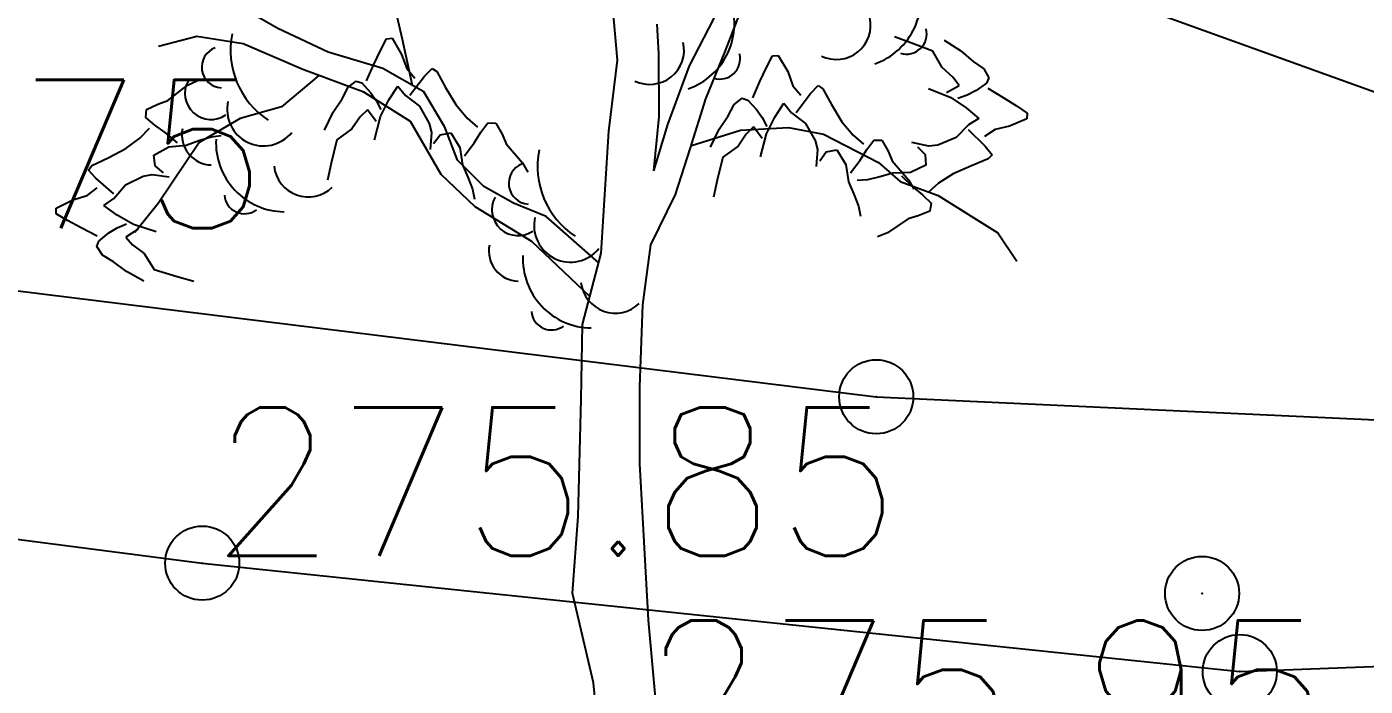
# Model space of a CAD drawing. Header units: millimetres. Extents: x 524954 to 526204, y 9523489 to 9524010.
# Drawn here: x 525433.97 to 525443, y 9523648.49 to 9523652.93 of the extents above; entities that cross this region are included whole.
import ezdxf

# ---------------------------------------------------------------- set-up
doc = ezdxf.new("R2010")
doc.units = ezdxf.units.MM
doc.header["$PDMODE"] = 32
doc.header["$PDSIZE"] = 0.5
doc.linetypes.add('ACAD_ISO12W100', pattern=[21, 12, -3, 0, -3, 0, -3])
for name, color, linetype in [('Arbre', 34, 'ACAD_ISO12W100'), ('Bord_Route_Existante', 6, 'Continuous'), ('PLUME_5', 6, 'Continuous'), ('TopoAlt', 3, 'Continuous'), ('TOPOJIS', 7, 'Continuous')]:
    doc.layers.add(name, color=color, linetype=linetype)
doc.layers.add('Bord_Route_Existante_POLY3D', color=6, linetype='Continuous', plot=False)
doc.layers.add('Trottoir', color=7, linetype='Continuous', true_color=0xff6666)
doc.styles.add('Simplex 1.0', font='Simplex.shx', dxfattribs={"width": 0.99, "height": 1})

# ---------------------------------------------------------------- blocks, each defined once
blk = doc.blocks.new('TCPOINT M')
at = {"color": 0}
blk.add_point((0, 0), dxfattribs=at)
at = {"layer": 'TopoAlt', "style": 'Simplex 1.0', "width": 0.99}
blk.add_attdef('ALT', (0.15, 0.15), '', height=1, dxfattribs=at)
blk = doc.blocks.new('v088')
at = {"linetype": 'Continuous'}
for p, q in [((-0.1073, 4.8293), (-0.1646, 5.4873)), ((0.5102, 5.0412), (0.6713, 5.3679)), ((-1.5592, 4.9668), (-1.6346, 5.3011)), ((-2.4003, 5.0425), (-2.6206, 5.1685)), ((0.6191, 4.888), (0.7312, 5.1764)), ((0.1717, 4.8724), (0.1613, 5.0712)), ((-2.9464, 4.9876), (-3.2062, 4.92)), ((-2.6344, 4.9381), (-2.9464, 4.9876)), ((-2.0611, 4.8817), (-2.4003, 5.0425)), ((0.3786, 4.7897), (0.5102, 5.0412)), ((-2.2328, 4.7662), (-2.6344, 4.9381)), ((-1.6919, 4.7713), (-2.0611, 4.8817)), ((-1.4917, 4.6586), (-1.5592, 4.9668)), ((0.489, 4.5681), (0.6191, 4.888)), ((-0.1657, 4.3492), (-0.1073, 4.8293)), ((0.1743, 4.4496), (0.1717, 4.8724)), ((0.2314, 4.3948), (0.3786, 4.7897)), ((-2.1227, 4.7254), (-2.3768, 4.5144)), ((-1.8192, 4.6131), (-2.2328, 4.7662)), ((-1.415, 4.6154), (-1.6919, 4.7713)), ((-1.5041, 4.4145), (-1.8192, 4.6131)), ((-1.2732, 4.3758), (-1.415, 4.6154)), ((0.3841, 4.2301), (0.489, 4.5681)), ((-2.655, 4.434), (-2.9315, 4.2727)), ((-2.3768, 4.5144), (-2.655, 4.434)), ((0.1384, 4.0819), (0.1743, 4.4496)), ((-1.2976, 4.0581), (-1.5041, 4.4145)), ((-1.1877, 4.1537), (-1.2732, 4.3758)), ((-0.2169, 3.5272), (-0.1657, 4.3492)), ((0.1384, 4.0819), (0.2314, 4.3948)), ((0.3911, 4.2526), (0.7235, 4.3553)), ((0.7235, 4.3553), (1.0465, 4.3745)), ((1.0465, 4.3745), (1.2838, 4.3297)), ((-2.9315, 4.2727), (-3.209, 3.8627)), ((1.2838, 4.3297), (1.6547, 4.1385)), ((0.2848, 3.9233), (0.3841, 4.2301)), ((-1.0099, 3.9771), (-1.1877, 4.1537)), ((1.6547, 4.1385), (1.8004, 4.0109)), ((-1.0692, 3.839), (-1.2976, 4.0581)), ((-0.8085, 3.8631), (-1.0099, 3.9771)), ((1.8004, 4.0109), (2.0573, 3.9168)), ((0.1177, 3.584), (0.2848, 3.9233)), ((2.0573, 3.9168), (2.4606, 3.664)), ((-3.209, 3.8627), (-3.3666, 3.6666)), ((-0.6849, 3.6045), (-1.0692, 3.839)), ((-0.589, 3.7744), (-0.8085, 3.8631)), ((-0.2343, 3.4611), (-0.589, 3.7744)), ((2.4606, 3.664), (2.589, 3.4739)), ((-0.2941, 3.234), (-0.6849, 3.6045)), ((-0.3436, 3.0457), (-0.2169, 3.5272)), ((0.064, 3.1786), (0.1177, 3.584)), ((0.0445, 2.6247), (0.064, 3.1786)), ((-0.3518, 2.5418), (-0.3436, 3.0457)), ((0.0429, 2.1085), (0.0445, 2.6247)), ((-0.3726, 1.7516), (-0.3518, 2.5418)), ((0.1022, 1.0525), (0.0429, 2.1085)), ((-0.4115, 1.2346), (-0.3726, 1.7516)), ((-0.2683, 0.6281), (-0.4115, 1.2346)), ((0.151, 0.5063), (0.1022, 1.0525)), ((-0.2127, 0), (-0.2683, 0.6281))]:
    blk.add_line(p, q, dxfattribs=at)
at = {"color": 3, "linetype": 'Continuous'}
for p, q in [((-1.7068, 4.8945), (-1.6668, 4.9726)), ((-1.6668, 4.9726), (-1.6283, 4.976)), ((-1.6283, 4.976), (-1.5645, 4.8667)), ((1.8724, 4.9461), (1.762, 4.9854)), ((-1.7514, 4.7999), (-1.7068, 4.8945)), ((2.0224, 4.89), (1.8724, 4.9461)), ((2.0834, 4.7783), (2.0224, 4.89)), ((2.0987, 4.9642), (2.2113, 4.8904)), ((2.2113, 4.8904), (2.2929, 4.8185)), ((-1.8008, 4.6887), (-1.7514, 4.7999)), ((-1.5645, 4.8667), (-1.5307, 4.7714)), ((0.8993, 4.7791), (0.9393, 4.8572)), ((0.9393, 4.8572), (0.9778, 4.8606)), ((0.9778, 4.8606), (1.0416, 4.7513)), ((2.2929, 4.8185), (2.3654, 4.7691)), ((-1.5307, 4.7714), (-1.4755, 4.7074)), ((-1.5083, 4.5916), (-1.4112, 4.7196)), ((-1.4112, 4.7196), (-1.3587, 4.7727)), ((-1.3587, 4.7727), (-1.3272, 4.7513)), ((-1.3272, 4.7513), (-1.2679, 4.6451)), ((0.8546, 4.6845), (0.8993, 4.7791)), ((1.0416, 4.7513), (1.0754, 4.656)), ((2.1569, 4.7135), (2.0834, 4.7783)), ((2.1989, 4.6584), (2.1569, 4.7135)), ((2.3654, 4.7691), (2.4, 4.7096)), ((2.4, 4.7096), (2.383, 4.6739)), ((-3.1435, 4.5571), (-3.0095, 4.66)), ((-3.0095, 4.66), (-2.9439, 4.6918)), ((-1.9657, 4.5674), (-1.9257, 4.6454)), ((-1.9257, 4.6454), (-1.871, 4.6871)), ((-1.871, 4.6871), (-1.8334, 4.6747)), ((-1.8334, 4.6747), (-1.7744, 4.6115)), ((-1.7744, 4.6115), (-1.7365, 4.5561)), ((-1.6512, 4.5605), (-1.5907, 4.6542)), ((-1.5907, 4.6542), (-1.5392, 4.5896)), ((-1.2679, 4.6451), (-1.1988, 4.529)), ((0.8053, 4.5733), (0.8546, 4.6845)), ((1.0754, 4.656), (1.1306, 4.592)), ((1.1948, 4.6042), (1.2474, 4.6573)), ((1.2474, 4.6573), (1.2789, 4.6359)), ((1.2789, 4.6359), (1.3382, 4.5297)), ((1.9921, 4.6376), (2.1424, 4.5777)), ((2.1133, 4.6106), (2.1989, 4.6584)), ((2.3129, 4.6232), (2.2532, 4.5924)), ((2.383, 4.6739), (2.3129, 4.6232)), ((2.3928, 4.6398), (2.497, 4.577)), ((-3.2867, 4.4956), (-3.2101, 4.5328)), ((-3.2101, 4.5328), (-3.1435, 4.5571)), ((-2.0269, 4.4774), (-1.9657, 4.5674)), ((-1.7365, 4.5561), (-1.7054, 4.4954)), ((-1.7081, 4.4479), (-1.6512, 4.5605)), ((-1.5392, 4.5896), (-1.4434, 4.5178)), ((-1.1988, 4.529), (-1.1228, 4.4377)), ((0.6404, 4.452), (0.6804, 4.53)), ((0.6804, 4.53), (0.7351, 4.5718)), ((0.7351, 4.5718), (0.7727, 4.5593)), ((0.7727, 4.5593), (0.8317, 4.4961)), ((0.9549, 4.4451), (1.0154, 4.5388)), ((1.0154, 4.5388), (1.0668, 4.4742)), ((1.0978, 4.4762), (1.1948, 4.6042)), ((1.3382, 4.5297), (1.4072, 4.4136)), ((2.1424, 4.5777), (2.247, 4.5072)), ((2.2532, 4.5924), (2.1892, 4.5691)), ((2.497, 4.577), (2.5853, 4.5209)), ((2.5853, 4.5209), (2.6578, 4.4715)), ((-3.2911, 4.4407), (-3.2867, 4.4956)), ((-3.2303, 4.3905), (-3.2911, 4.4407)), ((-2.0862, 4.3565), (-2.0269, 4.4774)), ((-1.8447, 4.4455), (-1.8998, 4.3645)), ((-1.7952, 4.494), (-1.8447, 4.4455)), ((-1.7371, 4.415), (-1.7952, 4.494)), ((-1.7488, 4.2914), (-1.7081, 4.4479)), ((-1.4434, 4.5178), (-1.3781, 4.401)), ((-1.1228, 4.4377), (-1.0524, 4.3767)), ((0.5791, 4.362), (0.6404, 4.452)), ((0.8317, 4.4961), (0.8696, 4.4407)), ((0.8696, 4.4407), (0.9007, 4.38)), ((0.898, 4.3325), (0.9549, 4.4451)), ((1.0668, 4.4742), (1.1627, 4.4024)), ((2.247, 4.5072), (2.3325, 4.4356)), ((2.3325, 4.4356), (2.262, 4.3926)), ((2.6564, 4.4329), (2.5401, 4.3831)), ((2.6578, 4.4715), (2.6564, 4.4329)), ((-3.3314, 4.3035), (-3.2664, 4.3702)), ((-3.1617, 4.3413), (-3.2303, 4.3905)), ((-3.0788, 4.2707), (-3.1617, 4.3413)), ((-1.8998, 4.3645), (-2.0031, 4.2901)), ((-1.3781, 4.401), (-1.3629, 4.3412)), ((-1.3629, 4.3412), (-1.3723, 4.2259)), ((-1.3049, 4.3248), (-1.2331, 4.3384)), ((-1.2331, 4.3384), (-1.1715, 4.2405)), ((-1.0754, 4.2705), (-1.0302, 4.3418)), ((-1.0302, 4.3418), (-0.9835, 4.4054)), ((-0.9835, 4.4054), (-0.9285, 4.4041)), ((-0.9285, 4.4041), (-0.8869, 4.3298)), ((0.5199, 4.2411), (0.5791, 4.362)), ((0.8109, 4.3786), (0.7614, 4.3301)), ((0.869, 4.2996), (0.8109, 4.3786)), ((1.1627, 4.4024), (1.228, 4.2856)), ((1.4072, 4.4136), (1.4833, 4.3223)), ((2.262, 4.3926), (2.1788, 4.3064)), ((2.2601, 4.3616), (2.3751, 4.2494)), ((2.4412, 4.3615), (2.371, 4.3146)), ((2.5401, 4.3831), (2.4412, 4.3615)), ((-3.4268, 4.2328), (-3.3314, 4.3035)), ((-3.1373, 4.2436), (-3.0186, 4.2553)), ((-3.0186, 4.2553), (-2.9333, 4.2859)), ((-2.9333, 4.2859), (-2.8514, 4.3121)), ((-2.8514, 4.3121), (-2.7828, 4.3211)), ((-2.0031, 4.2901), (-2.0401, 4.1343)), ((-1.3485, 4.2656), (-1.3049, 4.3248)), ((-1.1411, 4.1837), (-1.0754, 4.2705)), ((-0.8869, 4.3298), (-0.8589, 4.2646)), ((-0.8589, 4.2646), (-0.7485, 4.1368)), ((0.7063, 4.2491), (0.603, 4.1747)), ((0.7614, 4.3301), (0.7063, 4.2491)), ((0.8572, 4.176), (0.898, 4.3325)), ((1.228, 4.2856), (1.2432, 4.2258)), ((1.4833, 4.3223), (1.5536, 4.2613)), ((1.5759, 4.2264), (1.6226, 4.29)), ((1.6226, 4.29), (1.6776, 4.2887)), ((1.6776, 4.2887), (1.7191, 4.2144)), ((1.9936, 4.2484), (1.8803, 4.2721)), ((2.0548, 4.2561), (1.9936, 4.2484)), ((2.1788, 4.3064), (2.0548, 4.2561)), ((2.3751, 4.2494), (2.4212, 4.1906)), ((-3.6561, 4.1174), (-3.5467, 4.1705)), ((-3.5467, 4.1705), (-3.4268, 4.2328)), ((-3.2386, 4.1877), (-3.1373, 4.2436)), ((-3.2291, 4.1152), (-3.2386, 4.1877)), ((-1.1715, 4.2405), (-1.153, 4.1227)), ((0.603, 4.1747), (0.566, 4.0189)), ((1.2432, 4.2258), (1.2338, 4.1105)), ((1.2576, 4.1502), (1.3011, 4.2094)), ((1.3011, 4.2094), (1.373, 4.223)), ((1.373, 4.223), (1.4346, 4.1251)), ((1.5307, 4.1551), (1.5759, 4.2264)), ((1.7191, 4.2144), (1.7472, 4.1493)), ((1.9168, 4.2436), (1.9701, 4.193)), ((1.9701, 4.193), (1.9747, 4.12)), ((2.396, 4.1621), (2.2833, 4.1164)), ((2.4212, 4.1906), (2.396, 4.1621)), ((-3.6793, 4.0872), (-3.6561, 4.1174)), ((-3.6294, 4.0317), (-3.6793, 4.0872)), ((-3.1725, 4.0683), (-3.2291, 4.1152)), ((-2.0401, 4.1343), (-2.0653, 4.0199)), ((-1.153, 4.1227), (-1.1176, 4.0393)), ((-0.7485, 4.1368), (-0.7129, 4.0731)), ((1.4346, 4.1251), (1.4531, 4.0073)), ((1.465, 4.0683), (1.5307, 4.1551)), ((1.7506, 4.0673), (1.6636, 4.0426)), ((1.7472, 4.1493), (1.8576, 4.0214)), ((1.8699, 4.071), (1.7506, 4.0673)), ((1.9747, 4.12), (1.8699, 4.071)), ((2.2833, 4.1164), (2.1595, 4.0623)), ((-3.5071, 3.9275), (-3.6294, 4.0317)), ((-3.5069, 3.8964), (-3.4297, 3.988)), ((-3.4297, 3.988), (-3.3093, 4.0465)), ((-3.3093, 4.0465), (-3.2488, 4.0583)), ((-3.2488, 4.0583), (-3.1342, 4.0423)), ((-1.1176, 4.0393), (-1.0867, 3.9591)), ((0.566, 4.0189), (0.5407, 3.9045)), ((1.4531, 4.0073), (1.4885, 3.9239)), ((1.5801, 4.0219), (1.511, 4.0175)), ((1.6636, 4.0426), (1.5801, 4.0219)), ((1.8097, 4.0479), (1.8877, 3.9719)), ((1.8576, 4.0214), (1.8932, 3.9577)), ((2.0595, 3.9982), (1.9902, 3.936)), ((2.1595, 4.0623), (2.0595, 3.9982)), ((-3.8977, 3.8297), (-3.785, 3.8871)), ((-3.785, 3.8871), (-3.6878, 3.9154)), ((-3.6878, 3.9154), (-3.6208, 3.9668)), ((-3.5743, 3.8488), (-3.5069, 3.8964)), ((-1.0867, 3.9591), (-1.0738, 3.891)), ((1.4885, 3.9239), (1.5194, 3.8437)), ((1.8877, 3.9719), (1.9528, 3.9182)), ((1.9528, 3.9182), (2.0102, 3.864)), ((-3.8965, 3.791), (-3.8977, 3.8297)), ((-3.4842, 3.783), (-3.5743, 3.8488)), ((1.5194, 3.8437), (1.5323, 3.7756)), ((2.002, 3.8096), (1.9231, 3.7776)), ((2.0102, 3.864), (2.002, 3.8096)), ((-3.8209, 3.7466), (-3.8965, 3.791)), ((-3.729, 3.6966), (-3.8209, 3.7466)), ((-3.4847, 3.6976), (-3.4223, 3.7252)), ((-3.3751, 3.7197), (-3.4842, 3.783)), ((-3.2212, 3.6701), (-3.3751, 3.7197)), ((1.855, 3.7579), (1.7144, 3.6642)), ((1.9231, 3.7776), (1.855, 3.7579)), ((-3.6208, 3.641), (-3.729, 3.6966)), ((-3.6087, 3.6076), (-3.5422, 3.6629)), ((-3.5422, 3.6629), (-3.4847, 3.6976)), ((-3.3439, 3.6889), (-3.4261, 3.6355)), ((-3.4261, 3.6355), (-3.3805, 3.5833)), ((1.7144, 3.6642), (1.6468, 3.6368)), ((-3.6232, 3.5708), (-3.6087, 3.6076)), ((-3.5847, 3.5138), (-3.6232, 3.5708)), ((-3.3805, 3.5833), (-3.3028, 3.5236)), ((-3.5091, 3.4694), (-3.5847, 3.5138)), ((-3.4228, 3.4031), (-3.5091, 3.4694)), ((-3.3028, 3.5236), (-3.2344, 3.4162)), ((-3.3055, 3.337), (-3.4228, 3.4031)), ((-3.2344, 3.4162), (-3.081, 3.3703)), ((-3.081, 3.3703), (-2.9682, 3.3386))]:
    blk.add_line(p, q, dxfattribs=at)
for centre, major_axis, start_param, end_param in [((1.4749, 5.2432), (0.3298, 0.3298), 4.265936, 5.872819), ((0.2152, 5.0749), (-0.3298, 0.3298), 2.69514, 4.302022), ((1.3699, 5.0654), (-0.1641, 0.1641), 1.908121, 4.146545), ((-2.1547, 4.8961), (-0.3995, 0.3995), 0.587708, 1.773422), ((1.844, 5.0056), (-0.0964, 0.0964), 2.051824, 4.174223), ((-2.774, 4.7815), (-0.099, 0.099), -0.421529, 2.292047), ((0.1101, 4.8971), (-0.1641, 0.1641), 1.908121, 4.146545), ((0.5842, 4.8373), (0.0964, 0.0964), 3.62262, 5.745019), ((-2.8514, 4.6047), (-0.1246, 0.1246), 0.293965, 2.957824), ((-2.4968, 4.4965), (0.1741, 0.1741), 2.133893, 4.816631), ((-2.8441, 4.3258), (-0.1445, 0.1445), 0.590553, 2.325666), ((-2.352, 4.2724), (0.3298, 0.3298), 2.307735, 3.914618), ((-0.0823, 4.1124), (0.3995, 0.3995), 2.158504, 3.344219), ((-2.1954, 4.1377), (0.1641, 0.1641), 2.463212, 4.701636), ((-0.7016, 3.9977), (0.099, 0.099), 1.149268, 3.862844), ((-2.6253, 3.929), (0.0964, 0.0964), 2.435534, 4.557933), ((-0.779, 3.821), (0.1246, 0.1246), 1.864761, 4.52862), ((-0.4244, 3.7128), (0.1741, 0.1741), 2.133893, 4.816631), ((-0.7718, 3.542), (-0.1445, 0.1445), 0.590553, 2.325666), ((-0.2796, 3.4886), (0.3298, 0.3298), 2.307735, 3.914618), ((-0.1231, 3.3539), (0.1641, 0.1641), 2.463212, 4.701636), ((-0.5529, 3.1452), (0.0964, 0.0964), 2.435534, 4.557933)]:
    blk.add_ellipse(centre, major_axis=major_axis, ratio=1, start_param=start_param, end_param=end_param, dxfattribs=at)

msp = doc.modelspace()

# ---------------------------------------------------------------- linework, layer by layer
at = {"layer": 'Bord_Route_Existante', "flags": 128}
msp.add_lwpolyline([(525366.9523, 9523679.2507), (525366.9539, 9523679.2499), (525373.6128, 9523675.331), (525387.934, 9523667.3507), (525398.7881, 9523661.5225), (525418.6803, 9523653.8046), (525430.8795, 9523651.5251), (525439.7007, 9523650.4379), (525443.7574, 9523650.2509), (525454.4846, 9523650.6552), (525458.6999, 9523651.0135), (525461.1124, 9523651.4025), (525467.9448, 9523652.3852)], dxfattribs=at)
at = {"layer": 'Bord_Route_Existante_POLY3D'}
msp.add_polyline3d([(525366.9523, 9523679.2507, 0), (525366.9539, 9523679.2499, 275.85), (525373.6128, 9523675.331, 275.95), (525373.7024, 9523675.2667, 275.81), (525387.934, 9523667.3507, 275.81), (525398.7881, 9523661.5225, 275.81), (525418.6803, 9523653.8046, 275.78), (525430.8795, 9523651.5251, 275.75), (525439.7007, 9523650.4379, 275.63), (525443.7574, 9523650.2509, 275.61), (525454.4846, 9523650.6552, 275.53), (525458.6999, 9523651.0135, 275.49), (525461.1124, 9523651.4025, 275.48), (525467.9448, 9523652.3852, 275.63)], dxfattribs=at)
at = {"layer": 'PLUME_5'}
msp.add_lwpolyline([(525469.6509, 9523645.0847), (525460.4564, 9523647.4215), (525457.3915, 9523648.2005), (525450.7632, 9523649.722), (525441.4959, 9523653.0562), (525436.8622, 9523654.7233), (525432.7272, 9523656.4268), (525423.4599, 9523659.761), (525417.221, 9523662.8149)], dxfattribs=at)
at = {"layer": 'Trottoir', "flags": 128}
msp.add_lwpolyline([(525417.9887, 9523652.3154), (525421.3237, 9523651.6989), (525428.4567, 9523650.1804), (525435.1507, 9523649.3162), (525442.1548, 9523648.5841), (525449.1021, 9523648.8463), (525455.2231, 9523649.091), (525462.4088, 9523650.0032), (525462.4088, 9523650.0032), (525470.1084, 9523651.3291)], dxfattribs=at)

# ---------------------------------------------------------------- block references
at = {"layer": 'Arbre'}
msp.add_blockref('v088', (525438.0615, 9523647.8797), dxfattribs=at)
at = {"layer": 'TOPOJIS'}
ref = msp.add_blockref('TCPOINT M', (525430.8795, 9523651.5251, 275.75), dxfattribs=at)
ref.add_attrib('ALT', '275.75', (525430.9295, 9523651.5751, 275.75), dxfattribs={"layer": 'TopoAlt', "height": 1, "style": 'Simplex 1.0', "width": 0.99})
for p in [(525439.7007, 9523650.4379, 275.63), (525441.9005, 9523649.1117, 275.77), (525442.1548, 9523648.5841, 275.79)]:
    msp.add_blockref('TCPOINT M', p, dxfattribs=at)
ref = msp.add_blockref('TCPOINT M', (525435.1507, 9523649.3162, 275.85), dxfattribs=at)
ref.add_attrib('ALT', '275.85', (525435.2007, 9523649.3662, 275.85), dxfattribs={"layer": 'TopoAlt', "height": 1, "style": 'Simplex 1.0', "width": 0.99})
ref = msp.add_blockref('TCPOINT M', (525438.0615, 9523647.8797, 275.95), dxfattribs=at)
ref.add_attrib('ALT', '275.95', (525438.1115, 9523647.9297, 275.95), dxfattribs={"layer": 'TopoAlt', "height": 1, "style": 'Simplex 1.0', "width": 0.99})

doc.saveas('drawing.dxf')
